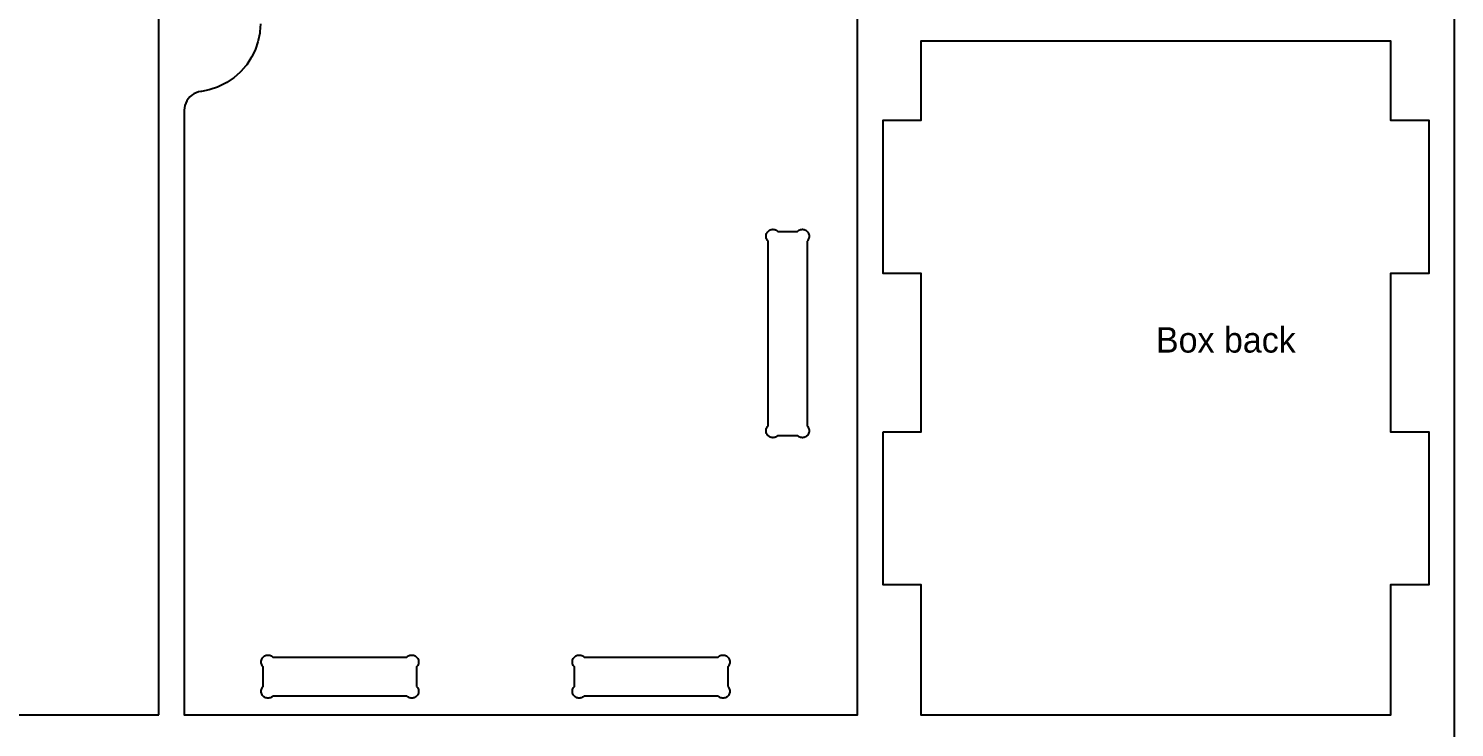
# Model space of a CAD drawing. Header units: inches. Extents: x 0 to 48, y 0 to 48.
# Drawn here: x 19.93 to 48, y 14.75 to 28.5 of the extents above; entities that cross this region are included whole.
import ezdxf

# ---------------------------------------------------------------- set-up
doc = ezdxf.new("R2010")
doc.units = ezdxf.units.IN
doc.header["$MEASUREMENT"] = 0
for name, color, linetype in [('CUT_INSIDE', 5, 'Continuous'), ('CUT_OUTSIDE', 1, 'Continuous'), ('LABEL', 3, 'Continuous'), ('SHEET', 8, 'Continuous')]:
    doc.layers.add(name, color=color, linetype=linetype)

msp = doc.modelspace()

# ---------------------------------------------------------------- linework, layer by layer
at = {"layer": 'CUT_INSIDE'}
for points in [[(35.26, 24.319), (35.26, 20.681), (35.272, 20.668), (35.281, 20.653), (35.289, 20.637), (35.295, 20.62), (35.298, 20.603), (35.3, 20.585), (35.298, 20.568), (35.295, 20.551), (35.289, 20.534), (35.281, 20.518), (35.272, 20.503), (35.26, 20.49), (35.26, 20.49), (35.247, 20.478), (35.232, 20.469), (35.216, 20.461), (35.199, 20.455), (35.182, 20.452), (35.165, 20.45), (35.147, 20.452), (35.13, 20.455), (35.113, 20.461), (35.097, 20.469), (35.082, 20.478), (35.069, 20.49), (34.681, 20.49), (34.668, 20.478), (34.653, 20.469), (34.637, 20.461), (34.62, 20.455), (34.603, 20.452), (34.585, 20.45), (34.568, 20.452), (34.551, 20.455), (34.534, 20.461), (34.518, 20.469), (34.503, 20.478), (34.49, 20.49), (34.49, 20.49), (34.478, 20.503), (34.469, 20.518), (34.461, 20.534), (34.455, 20.551), (34.452, 20.568), (34.45, 20.585), (34.452, 20.603), (34.455, 20.62), (34.461, 20.637), (34.469, 20.653), (34.478, 20.668), (34.49, 20.681), (34.49, 24.319), (34.478, 24.332), (34.469, 24.347), (34.461, 24.363), (34.455, 24.38), (34.452, 24.397), (34.45, 24.415), (34.452, 24.432), (34.455, 24.449), (34.461, 24.466), (34.469, 24.482), (34.478, 24.497), (34.49, 24.51), (34.503, 24.522), (34.518, 24.531), (34.534, 24.539), (34.551, 24.545), (34.568, 24.548), (34.585, 24.55), (34.603, 24.548), (34.62, 24.545), (34.637, 24.539), (34.653, 24.531), (34.668, 24.522), (34.681, 24.51), (35.069, 24.51), (35.082, 24.522), (35.097, 24.531), (35.113, 24.539), (35.13, 24.545), (35.147, 24.548), (35.165, 24.55), (35.182, 24.548), (35.199, 24.545), (35.216, 24.539), (35.232, 24.531), (35.247, 24.522), (35.26, 24.51), (35.26, 24.51), (35.272, 24.497), (35.281, 24.482), (35.289, 24.466), (35.295, 24.449), (35.298, 24.432), (35.3, 24.415), (35.298, 24.397), (35.295, 24.38), (35.289, 24.363), (35.281, 24.347), (35.272, 24.332)], [(27.572, 15.556), (27.584, 15.543), (27.594, 15.528), (27.602, 15.512), (27.607, 15.495), (27.611, 15.478), (27.612, 15.46), (27.611, 15.443), (27.607, 15.426), (27.602, 15.409), (27.594, 15.393), (27.584, 15.378), (27.572, 15.365), (27.559, 15.353), (27.545, 15.344), (27.529, 15.336), (27.512, 15.33), (27.495, 15.327), (27.477, 15.325), (27.459, 15.327), (27.442, 15.33), (27.425, 15.336), (27.41, 15.344), (27.395, 15.353), (27.382, 15.365), (27.382, 15.365), (24.743, 15.365), (24.73, 15.353), (24.715, 15.344), (24.7, 15.336), (24.683, 15.33), (24.666, 15.327), (24.648, 15.325), (24.63, 15.327), (24.613, 15.33), (24.596, 15.336), (24.58, 15.344), (24.566, 15.353), (24.553, 15.365), (24.541, 15.378), (24.531, 15.393), (24.523, 15.409), (24.518, 15.426), (24.514, 15.443), (24.513, 15.46), (24.514, 15.478), (24.518, 15.495), (24.523, 15.512), (24.531, 15.528), (24.541, 15.543), (24.553, 15.556), (24.553, 15.944), (24.541, 15.957), (24.531, 15.972), (24.523, 15.988), (24.518, 16.005), (24.514, 16.022), (24.513, 16.04), (24.514, 16.057), (24.518, 16.074), (24.523, 16.091), (24.531, 16.107), (24.541, 16.122), (24.553, 16.135), (24.566, 16.147), (24.58, 16.156), (24.596, 16.164), (24.613, 16.17), (24.63, 16.173), (24.648, 16.175), (24.666, 16.173), (24.683, 16.17), (24.7, 16.164), (24.715, 16.156), (24.73, 16.147), (24.743, 16.135), (27.382, 16.135), (27.395, 16.147), (27.41, 16.156), (27.425, 16.164), (27.442, 16.17), (27.459, 16.173), (27.477, 16.175), (27.495, 16.173), (27.512, 16.17), (27.529, 16.164), (27.545, 16.156), (27.559, 16.147), (27.572, 16.135), (27.584, 16.122), (27.594, 16.107), (27.602, 16.091), (27.607, 16.074), (27.611, 16.057), (27.612, 16.04), (27.611, 16.022), (27.607, 16.005), (27.602, 15.988), (27.594, 15.972), (27.584, 15.957), (27.572, 15.944)], [(33.697, 15.556), (33.709, 15.543), (33.719, 15.528), (33.727, 15.512), (33.732, 15.495), (33.736, 15.478), (33.737, 15.46), (33.736, 15.443), (33.732, 15.426), (33.727, 15.409), (33.719, 15.393), (33.709, 15.378), (33.697, 15.365), (33.684, 15.353), (33.67, 15.344), (33.654, 15.336), (33.637, 15.33), (33.62, 15.327), (33.602, 15.325), (33.584, 15.327), (33.567, 15.33), (33.55, 15.336), (33.535, 15.344), (33.52, 15.353), (33.507, 15.365), (33.507, 15.365), (30.868, 15.365), (30.855, 15.353), (30.84, 15.344), (30.825, 15.336), (30.808, 15.33), (30.791, 15.327), (30.773, 15.325), (30.755, 15.327), (30.738, 15.33), (30.721, 15.336), (30.705, 15.344), (30.691, 15.353), (30.678, 15.365), (30.666, 15.378), (30.656, 15.393), (30.648, 15.409), (30.643, 15.426), (30.639, 15.443), (30.638, 15.46), (30.639, 15.478), (30.643, 15.495), (30.648, 15.512), (30.656, 15.528), (30.666, 15.543), (30.678, 15.556), (30.678, 15.944), (30.666, 15.957), (30.656, 15.972), (30.648, 15.988), (30.643, 16.005), (30.639, 16.022), (30.638, 16.04), (30.639, 16.057), (30.643, 16.074), (30.648, 16.091), (30.656, 16.107), (30.666, 16.122), (30.678, 16.135), (30.691, 16.147), (30.705, 16.156), (30.721, 16.164), (30.738, 16.17), (30.755, 16.173), (30.773, 16.175), (30.791, 16.173), (30.808, 16.17), (30.825, 16.164), (30.84, 16.156), (30.855, 16.147), (30.868, 16.135), (33.507, 16.135), (33.52, 16.147), (33.535, 16.156), (33.55, 16.164), (33.567, 16.17), (33.584, 16.173), (33.602, 16.175), (33.62, 16.173), (33.637, 16.17), (33.654, 16.164), (33.67, 16.156), (33.684, 16.147), (33.697, 16.135), (33.709, 16.122), (33.719, 16.107), (33.727, 16.091), (33.732, 16.074), (33.736, 16.057), (33.737, 16.04), (33.736, 16.022), (33.732, 16.005), (33.727, 15.988), (33.719, 15.972), (33.709, 15.957), (33.697, 15.944)]]:
    msp.add_lwpolyline(points, close=True, dxfattribs=at)
at = {"layer": 'CUT_OUTSIDE'}
msp.add_lwpolyline([(24.5, 28.594), (24.489, 28.436), (24.486, 28.412), (24.456, 28.263), (24.45, 28.239), (24.401, 28.095), (24.392, 28.072), (24.325, 27.936), (24.312, 27.915), (24.228, 27.788), (24.213, 27.769), (24.113, 27.655), (24.095, 27.637), (23.981, 27.537), (23.962, 27.522), (23.835, 27.438), (23.814, 27.425), (23.678, 27.358), (23.655, 27.349), (23.511, 27.3), (23.487, 27.294), (23.338, 27.264), (23.326, 27.262), (23.278, 27.253), (23.231, 27.237), (23.188, 27.215), (23.147, 27.188), (23.11, 27.156), (23.077, 27.119), (23.05, 27.078), (23.029, 27.034), (23.013, 26.988), (23.003, 26.939), (23, 26.891), (23, 26.25), (23, 15.385), (23, 15.375), (23, 15), (36.25, 15), (36.25, 15.375), (36.25, 15.385), (36.25, 43.125)], dxfattribs=at)
for points in [[(22.5, 15), (22.5, 42.625), (11.75, 42.625), (11.75, 15)], [(36.75, 20.562), (36.75, 17.562), (37.5, 17.562), (37.5, 15), (46.75, 15), (46.75, 17.562), (47.5, 17.562), (47.5, 20.562), (46.75, 20.562), (46.75, 23.688), (47.5, 23.688), (47.5, 26.688), (46.75, 26.688), (46.75, 28.25), (37.5, 28.25), (37.5, 26.688), (36.75, 26.688), (36.75, 23.688), (37.5, 23.688), (37.5, 20.562)]]:
    msp.add_lwpolyline(points, close=True, dxfattribs=at)
at = {"layer": 'SHEET'}
msp.add_lwpolyline([(0, 0), (48, 0), (48, 48), (0, 48)], close=True, dxfattribs=at)

# ---------------------------------------------------------------- texts
at = {"layer": 'LABEL'}
msp.add_text('Box back', height=0.5, dxfattribs=at).set_placement((42.125, 22.125))

doc.saveas('drawing.dxf')
